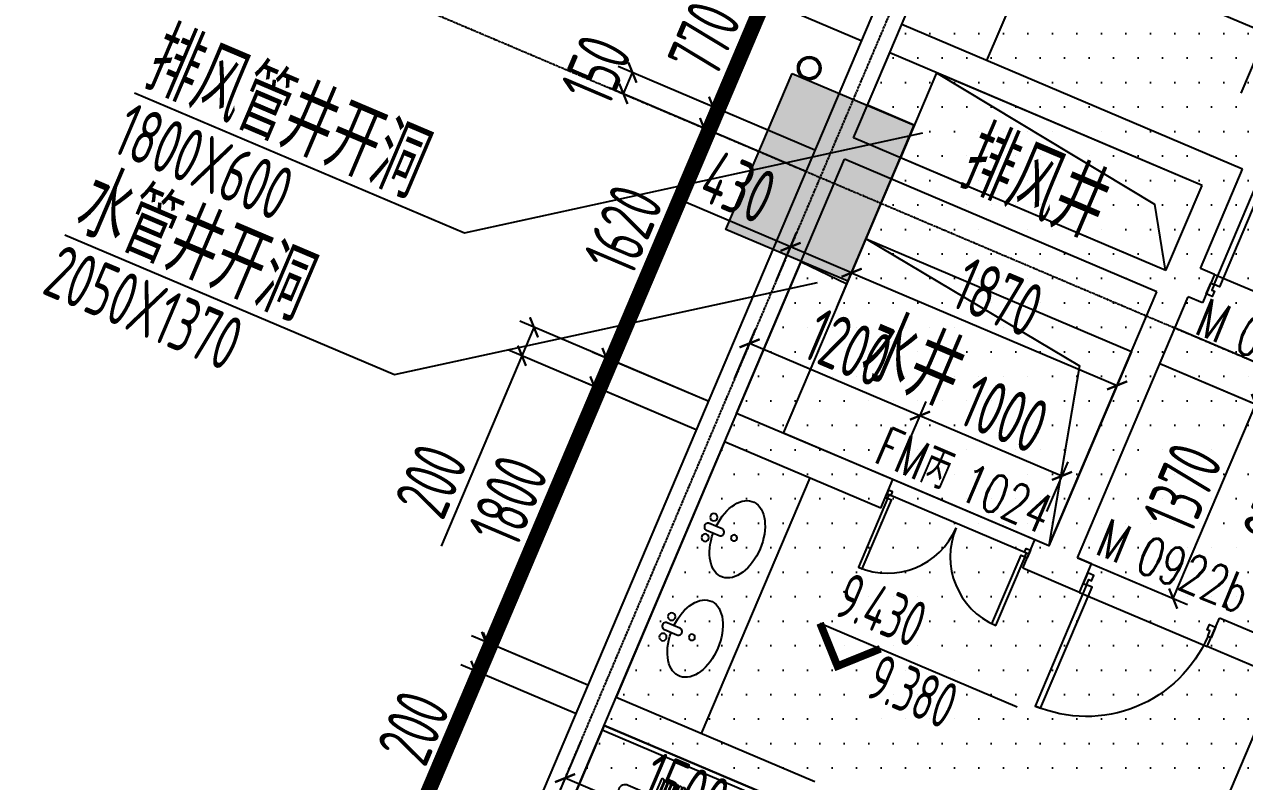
# Model space of a CAD drawing. Extents: x 11778731 to 12007717, y -6694179 to -6363962.
# Drawn here: x 11957767 to 11965678, y -6437560 to -6432650 of the extents above; entities that cross this region are included whole.
import ezdxf
from ezdxf.enums import TextEntityAlignment as Align
from ezdxf.xclip import XClip

# ---------------------------------------------------------------- set-up
doc = ezdxf.new("R2010")
doc.units = 0
doc.header["$LTSCALE"] = 10
doc.header["$MEASUREMENT"] = 0
doc.header["$XCLIPFRAME"] = 0
for name, pattern in [('A3-RG-axis-100$0$CENTER', [2, 1.25, -0.25, 0.25, -0.25]), ('A3-RX-3F$0$AUDIT_I_130807214254-2', [0]), ('DASHED2', [0.375, 0.25, -0.125])]:
    doc.linetypes.add(name, pattern=pattern)
for name, color, linetype in [('A-CLOD', 200, 'Continuous'), ('A3-RB-3F-100$0$A-DIMS-100', 1, 'Continuous'), ('A3-RG-axis-100$0$A-GRID', 1, 'A3-RG-axis-100$0$CENTER'), ('A3-RI-3F$0$A-DOOR', 32, 'Continuous'), ('A3-RI-3F$0$A-HATCH', 8, 'Continuous'), ('A3-RI-3F$0$A-WALL', 7, 'Continuous'), ('A3-RM-3F$0$0P-FE-FH-V', 141, 'Continuous'), ('A3-RM-3F$0$A-EQPM', 55, 'Continuous'), ('A3-RS-1F$0$A-HATH-GRAY', 8, 'Continuous'), ('A3-RS-1F$0$A-WALL', 7, 'Continuous'), ('A3-RX-3F$0$A-FIXT', 55, 'Continuous'), ('A3-RX-3F$0$B1-WC-FIXT', 55, 'A3-RX-3F$0$AUDIT_I_130807214254-2'), ('A3-SYMB-3F-100$0$A-SYMB', 4, 'Continuous'), ('A3-SYMB-3F-100$0$A-SYMB-AREA', 4, 'Continuous'), ('A3-SYMB-3F-100$0$A-SYMB-DOOR', 3, 'Continuous'), ('A3-SYMB-3F-100$0$A-SYMB-DOOR1', 3, 'Continuous'), ('A3-SYMB-3F-100$0$A-SYMB-DOOR2', 3, 'Continuous'), ('A3-SYMB-3F-100$0$A-SYMB-DOOR3', 3, 'Continuous'), ('A3-SYMB-3F-100$0$A-SYMB-NAME', 4, 'Continuous'), ('A3-SYMB-3F-100$0$A-SYMB-NAME-E', 4, 'Continuous')]:
    doc.layers.add(name, color=color, linetype=linetype)
doc.styles.add('A3-RB-3F-100$0$XD2008', font='xd-hzs.shx', dxfattribs={"width": 0.7, "bigfont": 'xd-hztxt.shx'})
doc.styles.add('A3-SYMB-3F-100$0$ECADI', font='hzs.shx', dxfattribs={"width": 0.7, "bigfont": 'hztxt.shx'})
doc.styles.add('A3-SYMB-3F-100$0$ECADI-TXT', font='simplex.shx', dxfattribs={"bigfont": 'hztxt.shx'})
doc.styles.add('A3-SYMB-3F-100$0$XD2008', font='hzs.shx', dxfattribs={"width": 0.7, "bigfont": 'hztxt.shx'})
doc.dimstyles.new('A3-RB-3F-100$0$XD100$0', dxfattribs={"dimscale": 100, "dimtxt": 3.5, "dimasz": 1, "dimexe": 1, "dimexo": 2, "dimgap": 0.5, "dimtad": 1, "dimdec": 0, "dimdsep": 46, "dimtxsty": 'A3-RB-3F-100$0$XD2008', "dimblk1": 'A3-RB-3F-100$0$_ARCHTICK', "dimblk2": 'A3-RB-3F-100$0$_ARCHTICK', "dimsah": 1, "dimcen": 2.5, "dimclrt": 4, "dimaunit": 1, "dimadec": 0, "dimazin": 0, "dimtfac": 1, "dimtdec": 0, "dimtix": 1, "dimtmove": 0, "dimatfit": 3, "dimfxl": 0, "dimtolj": 1, "dimtzin": 0, "dimarcsym": 0})

# ---------------------------------------------------------------- blocks, each defined once
blk = doc.blocks.new('A3-RI-3F$0$m900')
for points in [[(23.7, 75.8), (23.7, 928.4), (61.6, 928.4), (61.6, 75.8)], [(0, 75.8), (23.7, 75.8), (23.7, 37.9), (42.6, 37.9), (42.6, 0), (0, 0)], [(900, 75.8), (876.3, 75.8), (876.3, 37.9), (857.4, 37.9), (857.4, 0), (900, 0)]]:
    blk.add_lwpolyline(points, close=True)
blk.add_arc((23.7, 75.8), 852.6, 0, 90)
blk = doc.blocks.new('A3-RI-3F$0$M1000双开门')
for points in [[(16.7, 53.3), (16.7, 536.7), (43.3, 536.7), (43.3, 53.3)], [(983.3, 53.3), (983.3, 536.7), (956.7, 536.7), (956.7, 53.3)], [(0, 53.3), (16.7, 53.3), (16.7, 26.7), (30, 26.7), (30, 0), (0, 0)], [(1000, 53.3), (983.3, 53.3), (983.3, 26.7), (970, 26.7), (970, 0), (1000, 0)]]:
    blk.add_lwpolyline(points, close=True)
for centre, start, end in [((16.7, 53.3), 360, 90), ((983.3, 53.3), 90, 180)]:
    blk.add_arc(centre, 483.3, start, end)
blk = doc.blocks.new('A3-RI-3F')
at = {"layer": 'A3-RI-3F$0$A-HATCH'}
h = blk.add_hatch(dxfattribs=at)
h.set_pattern_fill('DOTS', color=256, scale=100, style=0)
h.set_pattern_definition([(0, (0, 0), (79.375, 158.75), [0, -158.75])])
h.paths.add_polyline_path([(11965225.4, -6428479.7), (11969367.7, -6430238), (11964964.2, -6440612.1), (11960821.9, -6438853.8), (11962802.3, -6434188.3), (11963100, -6434331.4), (11963536.5, -6433303.2), (11963232.7, -6433174.3)])
at = {"layer": 'A3-RI-3F$0$A-DOOR'}
for p, q in [((11965483.2, -6434270.7), (11966311.6, -6434622.4)), ((11965483.2, -6434270.7), (11966311.6, -6434622.4)), ((11964317.9, -6435992.3), (11963397.4, -6435601.6)), ((11964278.8, -6436084.3), (11963358.3, -6435693.6)), ((11964607.9, -6436332.7), (11965436.4, -6436684.3))]:
    blk.add_line(p, q, dxfattribs=at)
at = {"layer": 'A3-RI-3F$0$A-HATCH'}
blk.add_lwpolyline([(11965225.4, -6428479.7), (11969367.7, -6430238), (11964964.2, -6440612.1), (11960821.9, -6438853.8), (11962802.3, -6434188.3), (11963100, -6434331.4), (11963536.5, -6433303.2), (11963232.7, -6433174.3)], close=True, dxfattribs=at)
at = {"layer": 'A3-RI-3F$0$A-WALL'}
for p, q in [((11965158.6, -6428125.4), (11960559.7, -6438959.7)), ((11965664.6, -6433587.3), (11963455.4, -6432649.6)), ((11963142.8, -6433386), (11963377.3, -6432833.7)), ((11965402.4, -6433693.3), (11963377.3, -6432833.7)), ((11965168, -6434245.6), (11963142.8, -6433386)), ((11962384.8, -6435171.7), (11963084.2, -6433524)), ((11965109.3, -6434383.7), (11963084.2, -6433524)), ((11965391.1, -6434231.7), (11965664.6, -6433587.3)), ((11965168, -6434245.6), (11965402.4, -6433693.3)), ((11965483.2, -6434270.7), (11965391.1, -6434231.7)), ((11965483.2, -6434270.7), (11965405, -6434454.8)), ((11964409.9, -6436031.4), (11965109.3, -6434383.7)), ((11964594, -6436109.5), (11965313, -6434415.8)), ((11965405, -6434454.8), (11965313, -6434415.8)), ((11963397.4, -6435601.6), (11962384.8, -6435171.7)), ((11962306.7, -6435355.8), (11961603.4, -6437012.8)), ((11963319.2, -6435785.7), (11962306.7, -6435355.8)), ((11963319.2, -6435785.7), (11963397.4, -6435601.6)), ((11964239.7, -6436176.4), (11964317.9, -6435992.3)), ((11964409.9, -6436031.4), (11964317.9, -6435992.3)), ((11964686.1, -6436148.6), (11964594, -6436109.5)), ((11964607.9, -6436332.7), (11964239.7, -6436176.4)), ((11964607.9, -6436332.7), (11964686.1, -6436148.6)), ((11965436.4, -6436684.3), (11965514.5, -6436500.2)), ((11966711.2, -6437008.2), (11965514.5, -6436500.2)), ((11966449, -6437114.1), (11965436.4, -6436684.3)), ((11961603.4, -6437012.8), (11962892.1, -6437559.8)), ((11961525.2, -6437196.9), (11960821.9, -6438853.8)), ((11961525.2, -6437196.9), (11962813.9, -6437743.9))]:
    blk.add_line(p, q, dxfattribs=at)
at = {"layer": 'A3-RI-3F$0$A-DOOR'}
for name, p, rotation in [('A3-RI-3F$0$m900', (11965429.3, -6434397.7), 337.0000000000052), ('A3-RI-3F$0$M1000双开门', (11964289.2, -6436059.8), 157.0000000904782)]:
    blk.add_blockref(name, p, dxfattribs=dict(at, rotation=rotation))
at = {"layer": 'A3-RI-3F$0$A-DOOR', "xscale": -1, "rotation": 156.9999999999292}
blk.add_blockref('A3-RI-3F$0$m900', (11964661.8, -6436205.7), dxfattribs=at)
blk = doc.blocks.new('A3-RG-axis-100')
at = {"layer": 'A3-RG-axis-100$0$A-GRID'}
for p, q in [((11906717.6, -6409782.5), (11989058.9, -6444734.3)), ((11966051.6, -6426277.4), (11939543.3, -6488727.1))]:
    blk.add_line(p, q, dxfattribs=at)
blk = doc.blocks.new('A3-SYMB-3F-100$0$ECADI-TAG-ROOM')
at = {"layer": 'A3-SYMB-3F-100$0$A-SYMB-AREA', "style": 'A3-SYMB-3F-100$0$ECADI', "width": 0.7}
blk.add_attdef('340M2', text='', height=2.5, dxfattribs=at).set_placement((7.167, -1.75), align=Align.MIDDLE_LEFT)
at = {"layer": 'A3-SYMB-3F-100$0$A-SYMB-NAME', "style": 'A3-SYMB-3F-100$0$ECADI', "width": 0.7}
blk.add_attdef('CHINESENAME', (-5.125, 0.088), '', height=4.5, dxfattribs=at)
at = {"layer": 'A3-SYMB-3F-100$0$A-SYMB-NAME-E', "style": 'A3-SYMB-3F-100$0$ECADI', "width": 0.7}
for tag, p in [('ENGLISHHIGH', (-5.125, 8.04)), ('ENGLISHLOW', (-5.125, 4.84))]:
    blk.add_attdef(tag, p, '', height=2.5, dxfattribs=at)
blk = doc.blocks.new('A3-SYMB-3F-100$0$ECADI-TAG-DOOR')
at = {"layer": 'A3-SYMB-3F-100$0$A-SYMB-DOOR', "style": 'A3-SYMB-3F-100$0$ECADI-TXT', "width": 0.7}
for tag, p in [('门窗主编号1', (-6.414, 7.257)), ('门窗主编号2', (2.085, 7.257))]:
    blk.add_attdef(tag, p, '', height=2.5, dxfattribs=at)
at = {"layer": 'A3-SYMB-3F-100$0$A-SYMB-DOOR', "style": 'A3-SYMB-3F-100$0$ECADI-TXT', "width": 0.7, "flags": 1}
for tag, p in [('洞口尺寸(宽X高)', (-6.416, 1.62)), ('备注', (-6.394, -1.213))]:
    blk.add_attdef(tag, p, '', height=2.5, dxfattribs=at)
at = {"layer": 'A3-SYMB-3F-100$0$A-SYMB-DOOR1', "style": 'A3-SYMB-3F-100$0$ECADI-TXT', "width": 0.7}
blk.add_attdef('门窗辅编号1', (-6.414, 4.413), '', height=2.5, dxfattribs=at)
at = {"layer": 'A3-SYMB-3F-100$0$A-SYMB-DOOR2', "style": 'A3-SYMB-3F-100$0$ECADI-TXT', "width": 0.7}
blk.add_attdef('门窗辅编号2', (-2.861, 4.413), '', height=2.5, dxfattribs=at)
at = {"layer": 'A3-SYMB-3F-100$0$A-SYMB-DOOR3', "style": 'A3-SYMB-3F-100$0$ECADI-TXT', "width": 0.7}
blk.add_attdef('门窗辅编号3', (2.323, 4.413), '', height=2.5, dxfattribs=at)
blk = doc.blocks.new('A3-SYMB-3F-100$0$ECADI-TAG-HGHT（国标）')
at = {"color": 1}
blk.add_line((-2.121, 2.121), (11.768, 2.121), dxfattribs=at)
at = {"color": 1, "const_width": 0.5}
blk.add_lwpolyline([(-2.121, 2.121), (0, 0), (2.121, 2.121)], dxfattribs=at)
at = {"color": 1}
blk.add_point((-1.481, 4.6), dxfattribs=at)
at = {"style": 'A3-SYMB-3F-100$0$XD2008', "width": 0.7}
blk.add_attdef('FL', text='', height=3, dxfattribs=at).set_placement((-2.689, 2.967), align=Align.RIGHT)
for tag, p in [('F.F.L.', (2.284, 2.967)), ('T.O.S.', (2.284, -1.104))]:
    blk.add_attdef(tag, p, '', height=3, dxfattribs=at)
blk = doc.blocks.new('A3-SYMB-3F-100')
at = {"layer": 'A3-SYMB-3F-100$0$A-SYMB'}
for points in [[(11958481.7, -6433093.9), (11960619.6, -6434001.4), (11963591.5, -6433352.8)], [(11958029.6, -6434013.4), (11960167.6, -6434920.9), (11962908.2, -6434322.7)]]:
    blk.add_lwpolyline(points, dxfattribs=at)
ref = blk.add_blockref('A3-SYMB-3F-100$0$ECADI-TAG-ROOM', (11958988.7, -6433265.4), dxfattribs=dict(at, xscale=99.99999999989046, yscale=100.0000000001165, rotation=337))
ref.add_attrib('CHINESENAME', '排风管井开洞', (11958520.3, -6433057.1), dxfattribs={"height": 450, "rotation": 337, "style": 'A3-SYMB-3F-100$0$ECADI', "width": 0.7})
ref = blk.add_blockref('A3-SYMB-3F-100$0$ECADI-TAG-ROOM', (11958791, -6433679.7), dxfattribs=dict(at, xscale=99.99999999989046, yscale=100.0000000001165, rotation=337))
ref.add_attrib('CHINESENAME', '1800X600', (11958322.6, -6433471.4), dxfattribs={"height": 350, "rotation": 337, "style": 'A3-SYMB-3F-100$0$ECADI', "width": 0.7})
ref = blk.add_blockref('A3-SYMB-3F-100$0$ECADI-TAG-ROOM', (11964273.8, -6433907.5), dxfattribs=dict(at, xscale=99.99999999989046, yscale=100.0000000001164, rotation=337))
ref.add_attrib('CHINESENAME', '排风井', (11963805.5, -6433699.2), dxfattribs={"height": 450, "rotation": 337, "style": 'A3-SYMB-3F-100$0$ECADI', "width": 0.7})
ref = blk.add_blockref('A3-SYMB-3F-100$0$ECADI-TAG-ROOM', (11958536.6, -6434184.8), dxfattribs=dict(at, xscale=99.99999999989046, yscale=100.0000000001165, rotation=337))
ref.add_attrib('CHINESENAME', '水管井开洞', (11958068.3, -6433976.5), dxfattribs={"height": 450, "rotation": 337, "style": 'A3-SYMB-3F-100$0$ECADI', "width": 0.7})
ref = blk.add_blockref('A3-SYMB-3F-100$0$ECADI-TAG-ROOM', (11958338.9, -6434599.1), dxfattribs=dict(at, xscale=99.99999999989046, yscale=100.0000000001165, rotation=337))
ref.add_attrib('CHINESENAME', '2050X1370', (11957870.6, -6434390.8), dxfattribs={"height": 350, "rotation": 337, "style": 'A3-SYMB-3F-100$0$ECADI', "width": 0.7})
ref = blk.add_blockref('A3-SYMB-3F-100$0$ECADI-TAG-ROOM', (11963625.3, -6435120.3), dxfattribs=dict(at, xscale=99.99999999989046, yscale=100.0000000001164, rotation=337))
ref.add_attrib('CHINESENAME', '水井', (11963157, -6434912), dxfattribs={"height": 450, "rotation": 337, "style": 'A3-SYMB-3F-100$0$ECADI', "width": 0.7})
ref = blk.add_blockref('A3-SYMB-3F-100$0$ECADI-TAG-HGHT（国标）', (11963038.3, -6436810.9), dxfattribs=dict(at, xscale=100, yscale=99.99999999999999, rotation=337))
ref.add_attrib('F.F.L.', '9.430', (11963003.5, -6436473.8), dxfattribs={"layer": '0', "height": 300, "rotation": 337, "style": 'A3-SYMB-3F-100$0$XD2008', "width": 0.7})
ref.add_attrib('T.O.S.', '9.380', (11963205.3, -6437001.8), dxfattribs={"layer": '0', "height": 300, "rotation": 337, "style": 'A3-SYMB-3F-100$0$XD2008', "width": 0.7})
at = {"layer": 'A3-SYMB-3F-100$0$A-SYMB-DOOR'}
ref = blk.add_blockref('A3-SYMB-3F-100$0$ECADI-TAG-DOOR', (11965446.1, -6435480, -333.3), dxfattribs=dict(at, xscale=99.99999999997296, yscale=100, zscale=100, rotation=337.5444874613591))
ref.add_attrib('门窗主编号1', 'M', dxfattribs={"height": 250, "rotation": 337.54449, "style": 'A3-SYMB-3F-100$0$ECADI-TXT', "width": 0.7}).set_placement((11965511.8, -6434718.9, -333.3), align=Align.RIGHT)
ref.add_attrib('门窗主编号2', '0922a', (11965601.6, -6434760.6), dxfattribs={"height": 250, "rotation": 337.54449, "style": 'A3-SYMB-3F-100$0$ECADI-TXT', "width": 0.7})
ref = blk.add_blockref('A3-SYMB-3F-100$0$ECADI-TAG-DOOR', (11963642.9, -6436437.2), dxfattribs=dict(at, xscale=99.99999999997289, yscale=100, zscale=100, rotation=336.8744089193444))
ref.add_attrib('门窗主编号1', 'FM丙', dxfattribs={"height": 250, "rotation": 336.87441, "style": 'A3-SYMB-3F-100$0$ECADI-TXT', "width": 0.7}).set_placement((11963717.5, -6435677), align=Align.RIGHT)
ref.add_attrib('门窗主编号2', '1024', (11963806.8, -6435719.7, 333.3), dxfattribs={"height": 250, "rotation": 336.87441, "style": 'A3-SYMB-3F-100$0$ECADI-TXT', "width": 0.7})
ref = blk.add_blockref('A3-SYMB-3F-100$0$ECADI-TAG-DOOR', (11964801.7, -6436909, -333.3), dxfattribs=dict(at, xscale=99.99999999997296, yscale=100, zscale=100, rotation=337.5444874613591))
ref.add_attrib('门窗主编号1', 'M', dxfattribs={"height": 250, "rotation": 337.54449, "style": 'A3-SYMB-3F-100$0$ECADI-TXT', "width": 0.7}).set_placement((11964867.3, -6436147.9, -333.3), align=Align.RIGHT)
ref.add_attrib('门窗主编号2', '0922b', (11964957.2, -6436189.6), dxfattribs={"height": 250, "rotation": 337.54449, "style": 'A3-SYMB-3F-100$0$ECADI-TXT', "width": 0.7})
blk = doc.blocks.new('A3-RB-3F-100$0$_ARCHTICK')
at = {"color": 0, "linetype": 'ByBlock', "const_width": 0.15}
blk.add_lwpolyline([(-0.5, -0.5), (0.5, 0.5)], dxfattribs=at)
blk = doc.blocks.new('*D479')
at = {"layer": 'A3-RB-3F-100$0$A-DIMS-100', "color": 0, "lineweight": -2}
for p, q in [((11961374.1, -6437297), (11961233.1, -6437629.1)), ((11962652.9, -6438123.1), (11961272.2, -6437537)), ((11962754.8, -6437883.1), (11962613.9, -6438215.2))]:
    blk.add_line(p, q, dxfattribs=at)
at = {"layer": 'A3-RB-3F-100$0$A-DIMS-100', "color": 0, "lineweight": -2, "xscale": 100, "yscale": 100, "zscale": 100}
for p, rotation in [((11961272.2, -6437537), 156.9999999999054), ((11962652.9, -6438123.1), 336.9999999999054)]:
    blk.add_blockref('A3-RB-3F-100$0$_ARCHTICK', p, dxfattribs=dict(at, rotation=rotation))
at = {"layer": 'A3-RB-3F-100$0$A-DIMS-100', "color": 4, "insert": (11962050.5, -6437623), "char_height": 350, "attachment_point": 5, "rotation": 337, "style": 'A3-RB-3F-100$0$XD2008'}
blk.add_mtext('\\A1;1500', dxfattribs=at)
blk = doc.blocks.new('*D483')
at = {"layer": 'A3-RB-3F-100$0$A-DIMS-100', "color": 0, "lineweight": -2}
for p, q in [((11962200.7, -6435093.6), (11960978.7, -6434574.9)), ((11961070.8, -6434614), (11960992.6, -6434798.1)), ((11962122.6, -6435277.7), (11960900.6, -6434759)), ((11960992.6, -6434798.1), (11960468.3, -6436033.2))]:
    blk.add_line(p, q, dxfattribs=at)
at = {"layer": 'A3-RB-3F-100$0$A-DIMS-100', "color": 0, "lineweight": -2, "xscale": 100, "yscale": 100, "zscale": 100}
for p, rotation in [((11961070.8, -6434614), 66.99999945385052), ((11960992.6, -6434798.1), 246.9999994538505)]:
    blk.add_blockref('A3-RB-3F-100$0$_ARCHTICK', p, dxfattribs=dict(at, rotation=rotation))
at = {"layer": 'A3-RB-3F-100$0$A-DIMS-100', "color": 4, "insert": (11960403.8, -6435609.3), "char_height": 350, "attachment_point": 5, "rotation": 67, "style": 'A3-RB-3F-100$0$XD2008'}
blk.add_mtext('\\A1;200', dxfattribs=at)
blk = doc.blocks.new('*D484')
at = {"layer": 'A3-RB-3F-100$0$A-DIMS-100', "color": 0, "lineweight": -2}
for p, q in [((11961540.3, -6434813.3), (11962173.3, -6433322)), ((11962833.7, -6433602.4), (11962081.2, -6433283)), ((11962200.7, -6435093.6), (11961448.2, -6434774.2))]:
    blk.add_line(p, q, dxfattribs=at)
at = {"layer": 'A3-RB-3F-100$0$A-DIMS-100', "color": 0, "lineweight": -2, "xscale": 100, "yscale": 100, "zscale": 100}
for p, rotation in [((11962173.3, -6433322), 66.9999939763168), ((11961540.3, -6434813.3), 246.9999939763168)]:
    blk.add_blockref('A3-RB-3F-100$0$_ARCHTICK', p, dxfattribs=dict(at, rotation=rotation))
at = {"layer": 'A3-RB-3F-100$0$A-DIMS-100', "color": 4, "insert": (11961649.7, -6433979.7), "char_height": 350, "attachment_point": 5, "rotation": 66.99999, "style": 'A3-RB-3F-100$0$XD2008'}
blk.add_mtext('\\A1;1620', dxfattribs=at)
blk = doc.blocks.new('*D485')
at = {"layer": 'A3-RB-3F-100$0$A-DIMS-100', "color": 0, "lineweight": -2}
for p, q in [((11962892.3, -6433464.3), (11961617.4, -6432923.1)), ((11961650.9, -6433100.3), (11961709.5, -6432962.2)), ((11962833.7, -6433602.4), (11961558.8, -6433061.2))]:
    blk.add_line(p, q, dxfattribs=at)
at = {"layer": 'A3-RB-3F-100$0$A-DIMS-100', "color": 0, "lineweight": -2, "xscale": 100, "yscale": 100, "zscale": 100}
for p, rotation in [((11961709.5, -6432962.2), 67.00006635280445), ((11961650.9, -6433100.3), 247.0000663528044)]:
    blk.add_blockref('A3-RB-3F-100$0$_ARCHTICK', p, dxfattribs=dict(at, rotation=rotation))
at = {"layer": 'A3-RB-3F-100$0$A-DIMS-100', "color": 4, "insert": (11961473.1, -6432943.3), "char_height": 350, "attachment_point": 5, "rotation": 67.00007, "style": 'A3-RB-3F-100$0$XD2008'}
blk.add_mtext('\\A1;150', dxfattribs=at)
blk = doc.blocks.new('*D486')
at = {"layer": 'A3-RB-3F-100$0$A-DIMS-100', "color": 0, "lineweight": -2}
for p, q in [((11962231.9, -6433184), (11962532.7, -6432475.2)), ((11963193.2, -6432755.5), (11962440.7, -6432436.1)), ((11962892.3, -6433464.3), (11962139.8, -6433144.9))]:
    blk.add_line(p, q, dxfattribs=at)
at = {"layer": 'A3-RB-3F-100$0$A-DIMS-100', "color": 0, "lineweight": -2, "xscale": 100, "yscale": 100, "zscale": 100}
for p, rotation in [((11962532.7, -6432475.2), 66.99997947380575), ((11962231.9, -6433184), 246.9999794738058)]:
    blk.add_blockref('A3-RB-3F-100$0$_ARCHTICK', p, dxfattribs=dict(at, rotation=rotation))
at = {"layer": 'A3-RB-3F-100$0$A-DIMS-100', "color": 4, "insert": (11962175.2, -6432741.7), "char_height": 350, "attachment_point": 5, "rotation": 66.99998, "style": 'A3-RB-3F-100$0$XD2008'}
blk.add_mtext('\\A1;770', dxfattribs=at)
blk = doc.blocks.new('*D487')
at = {"layer": 'A3-RB-3F-100$0$A-DIMS-100', "color": 0, "lineweight": -2}
for p, q in [((11962610.9, -6432291.1), (11962935.2, -6431527.1)), ((11963271.3, -6432571.4), (11962518.8, -6432252)), ((11962532.7, -6432475.2), (11962610.9, -6432291.1)), ((11963193.2, -6432755.5), (11962440.7, -6432436.1))]:
    blk.add_line(p, q, dxfattribs=at)
at = {"layer": 'A3-RB-3F-100$0$A-DIMS-100', "color": 0, "lineweight": -2, "xscale": 100, "yscale": 100, "zscale": 100}
for p, rotation in [((11962610.9, -6432291.1), 66.9999936388448), ((11962532.7, -6432475.2), 246.9999936388448)]:
    blk.add_blockref('A3-RB-3F-100$0$_ARCHTICK', p, dxfattribs=dict(at, rotation=rotation))
at = {"layer": 'A3-RB-3F-100$0$A-DIMS-100', "color": 4, "insert": (11962585.5, -6431775.1), "char_height": 350, "attachment_point": 5, "rotation": 66.99999, "style": 'A3-RB-3F-100$0$XD2008'}
blk.add_mtext('\\A1;200', dxfattribs=at)
blk = doc.blocks.new('*D492')
at = {"layer": 'A3-RB-3F-100$0$A-DIMS-100', "color": 0, "lineweight": -2}
for p, q in [((11960758.8, -6436654.3), (11961462.1, -6434997.4)), ((11962122.6, -6435277.7), (11961370.1, -6434958.3)), ((11961419.3, -6436934.6), (11960666.8, -6436615.2))]:
    blk.add_line(p, q, dxfattribs=at)
at = {"layer": 'A3-RB-3F-100$0$A-DIMS-100', "color": 0, "lineweight": -2, "xscale": 100, "yscale": 100, "zscale": 100}
for p, rotation in [((11961462.1, -6434997.4), 66.99999996940817), ((11960758.8, -6436654.3), 246.9999999694082)]:
    blk.add_blockref('A3-RB-3F-100$0$_ARCHTICK', p, dxfattribs=dict(at, rotation=rotation))
at = {"layer": 'A3-RB-3F-100$0$A-DIMS-100', "color": 4, "insert": (11960903.4, -6435737.9), "char_height": 350, "attachment_point": 5, "rotation": 67, "style": 'A3-RB-3F-100$0$XD2008'}
blk.add_mtext('\\A1;1800', dxfattribs=at)
blk = doc.blocks.new('*D493')
at = {"layer": 'A3-RB-3F-100$0$A-DIMS-100', "color": 0, "lineweight": -2}
for p, q in [((11961419.3, -6436934.6), (11960675.6, -6436618.9)), ((11960767.6, -6436658), (11960689.5, -6436842.1)), ((11961341.1, -6437118.7), (11960597.4, -6436803)), ((11960689.5, -6436842.1), (11960353.6, -6437633.5))]:
    blk.add_line(p, q, dxfattribs=at)
at = {"layer": 'A3-RB-3F-100$0$A-DIMS-100', "color": 0, "lineweight": -2, "xscale": 100, "yscale": 100, "zscale": 100}
for p, rotation in [((11960767.6, -6436658), 66.99997514335394), ((11960689.5, -6436842.1), 246.9999751433539)]:
    blk.add_blockref('A3-RB-3F-100$0$_ARCHTICK', p, dxfattribs=dict(at, rotation=rotation))
at = {"layer": 'A3-RB-3F-100$0$A-DIMS-100', "color": 4, "insert": (11960289.1, -6437209.6), "char_height": 350, "attachment_point": 5, "rotation": 66.99998, "style": 'A3-RB-3F-100$0$XD2008'}
blk.add_mtext('\\A1;200', dxfattribs=at)
blk = doc.blocks.new('*D496')
at = {"layer": 'A3-RB-3F-100$0$A-DIMS-100', "color": 0, "lineweight": -2}
for p, q in [((11965656.4, -6433094.9), (11965860.3, -6432614.4)), ((11965821.3, -6432706.5), (11965729.2, -6432667.4)), ((11965821.3, -6432706.5), (11966005.4, -6432784.6)), ((11965840.5, -6433173.1), (11966044.4, -6432692.6)), ((11966005.4, -6432784.6), (11966097.4, -6432823.7))]:
    blk.add_line(p, q, dxfattribs=at)
at = {"layer": 'A3-RB-3F-100$0$A-DIMS-100', "color": 0, "lineweight": -2, "xscale": 100, "yscale": 100, "zscale": 100}
for p, rotation in [((11965821.3, -6432706.5), 336.9999978873412), ((11966005.4, -6432784.6), 156.9999978873412)]:
    blk.add_blockref('A3-RB-3F-100$0$_ARCHTICK', p, dxfattribs=dict(at, rotation=rotation))
at = {"layer": 'A3-RB-3F-100$0$A-DIMS-100', "color": 4, "insert": (11966001.2, -6432538.4), "char_height": 350, "attachment_point": 5, "rotation": 337, "style": 'A3-RB-3F-100$0$XD2008'}
blk.add_mtext('\\A1;200', dxfattribs=at)
blk = doc.blocks.new('*D497')
at = {"layer": 'A3-RB-3F-100$0$A-DIMS-100', "color": 0, "lineweight": -2}
for p, q in [((11963539.2, -6432196.3), (11963743.2, -6431715.7)), ((11963704.1, -6431807.8), (11965821.3, -6432706.5)), ((11965656.4, -6433094.9), (11965860.3, -6432614.4))]:
    blk.add_line(p, q, dxfattribs=at)
at = {"layer": 'A3-RB-3F-100$0$A-DIMS-100', "color": 0, "lineweight": -2, "xscale": 100, "yscale": 100, "zscale": 100}
for p, rotation in [((11963704.1, -6431807.8), 156.9999978872585), ((11965821.3, -6432706.5), 336.9999978872585)]:
    blk.add_blockref('A3-RB-3F-100$0$_ARCHTICK', p, dxfattribs=dict(at, rotation=rotation))
at = {"layer": 'A3-RB-3F-100$0$A-DIMS-100', "color": 4, "insert": (11964850.6, -6432050), "char_height": 350, "attachment_point": 5, "rotation": 337, "style": 'A3-RB-3F-100$0$XD2008'}
blk.add_mtext('\\A1;2300', dxfattribs=at)
blk = doc.blocks.new('*D832')
at = {"layer": 'A3-RB-3F-100$0$A-DIMS-100', "color": 0, "lineweight": -2}
for p, q in [((11962370.9, -6434948.6), (11962508, -6434625.7)), ((11962468.9, -6434717.7), (11963573.5, -6435186.6)), ((11963475.5, -6435417.4), (11963612.6, -6435094.6))]:
    blk.add_line(p, q, dxfattribs=at)
at = {"layer": 'A3-RB-3F-100$0$A-DIMS-100', "color": 0, "lineweight": -2, "xscale": 100, "yscale": 100, "zscale": 100}
for p, rotation in [((11962468.9, -6434717.7), 156.9999958974971), ((11963573.5, -6435186.6), 336.9999958974971)]:
    blk.add_blockref('A3-RB-3F-100$0$_ARCHTICK', p, dxfattribs=dict(at, rotation=rotation))
at = {"layer": 'A3-RB-3F-100$0$A-DIMS-100', "color": 4, "insert": (11963109.1, -6434745.1), "char_height": 350, "attachment_point": 5, "rotation": 337, "style": 'A3-RB-3F-100$0$XD2008'}
blk.add_mtext('\\A1;1200', dxfattribs=at)
blk = doc.blocks.new('*D833')
at = {"layer": 'A3-RB-3F-100$0$A-DIMS-100', "color": 0, "lineweight": -2}
for p, q in [((11963475.5, -6435417.4), (11963612.6, -6435094.6)), ((11963573.5, -6435186.6), (11964494, -6435577.3)), ((11964396, -6435808.2), (11964533.1, -6435485.3))]:
    blk.add_line(p, q, dxfattribs=at)
at = {"layer": 'A3-RB-3F-100$0$A-DIMS-100', "color": 0, "lineweight": -2, "xscale": 100, "yscale": 100, "zscale": 100}
for p, rotation in [((11963573.5, -6435186.6), 156.999995897492), ((11964494, -6435577.3), 336.999995897492)]:
    blk.add_blockref('A3-RB-3F-100$0$_ARCHTICK', p, dxfattribs=dict(at, rotation=rotation))
at = {"layer": 'A3-RB-3F-100$0$A-DIMS-100', "color": 4, "insert": (11964121.7, -6435174.9), "char_height": 350, "attachment_point": 5, "rotation": 337, "style": 'A3-RB-3F-100$0$XD2008'}
blk.add_mtext('\\A1;1000', dxfattribs=at)
blk = doc.blocks.new('*D834')
at = {"layer": 'A3-RB-3F-100$0$A-DIMS-100', "color": 0, "lineweight": -2}
for p, q in [((11965129.3, -6434848.4), (11965842.5, -6435151.1)), ((11965215.1, -6436373.1), (11965750.5, -6435112.1)), ((11964594, -6436109.5), (11965307.2, -6436412.2))]:
    blk.add_line(p, q, dxfattribs=at)
at = {"layer": 'A3-RB-3F-100$0$A-DIMS-100', "color": 0, "lineweight": -2, "xscale": 100, "yscale": 100, "zscale": 100}
for p, rotation in [((11965750.5, -6435112.1), 66.99999999981951), ((11965215.1, -6436373.1), 246.9999999998195)]:
    blk.add_blockref('A3-RB-3F-100$0$_ARCHTICK', p, dxfattribs=dict(at, rotation=rotation))
at = {"layer": 'A3-RB-3F-100$0$A-DIMS-100', "color": 4, "insert": (11965275.7, -6435654.7), "char_height": 350, "attachment_point": 5, "rotation": 67, "style": 'A3-RB-3F-100$0$XD2008'}
blk.add_mtext('\\A1;1370', dxfattribs=at)
blk = doc.blocks.new('*D835')
at = {"layer": 'A3-RB-3F-100$0$A-DIMS-100', "color": 0, "lineweight": -2}
for p, q in [((11965227, -6434618.3), (11966521.8, -6435167.9)), ((11965129.3, -6434848.4), (11966424.1, -6435398)), ((11966429.7, -6435128.8), (11966332, -6435358.9)), ((11966332, -6435358.9), (11965964.3, -6436225.2))]:
    blk.add_line(p, q, dxfattribs=at)
at = {"layer": 'A3-RB-3F-100$0$A-DIMS-100', "color": 0, "lineweight": -2, "xscale": 100, "yscale": 100, "zscale": 100}
for p, rotation in [((11966429.7, -6435128.8), 66.9999999996819), ((11966332, -6435358.9), 246.9999999996819)]:
    blk.add_blockref('A3-RB-3F-100$0$_ARCHTICK', p, dxfattribs=dict(at, rotation=rotation))
at = {"layer": 'A3-RB-3F-100$0$A-DIMS-100', "color": 4, "insert": (11965899.8, -6435801.3), "char_height": 350, "attachment_point": 5, "rotation": 67, "style": 'A3-RB-3F-100$0$XD2008'}
blk.add_mtext('\\A1;250', dxfattribs=at)
blk = doc.blocks.new('*D836')
at = {"layer": 'A3-RB-3F-100$0$A-DIMS-100', "color": 0, "lineweight": -2}
for p, q in [((11963034.4, -6434486), (11963169.4, -6434167.9)), ((11963130.4, -6434259.9), (11964851.7, -6434990.6)), ((11964755.7, -6435216.7), (11964890.8, -6434898.6))]:
    blk.add_line(p, q, dxfattribs=at)
at = {"layer": 'A3-RB-3F-100$0$A-DIMS-100', "color": 0, "lineweight": -2, "xscale": 100, "yscale": 100, "zscale": 100}
for p, rotation in [((11963130.4, -6434259.9), 157.00000090507), ((11964851.7, -6434990.6), 337.00000090507)]:
    blk.add_blockref('A3-RB-3F-100$0$_ARCHTICK', p, dxfattribs=dict(at, rotation=rotation))
at = {"layer": 'A3-RB-3F-100$0$A-DIMS-100', "color": 4, "insert": (11964079, -6434418.2), "char_height": 350, "attachment_point": 5, "rotation": 337, "style": 'A3-RB-3F-100$0$XD2008'}
blk.add_mtext('\\A1;1870', dxfattribs=at)
blk = doc.blocks.new('*D837')
at = {"layer": 'A3-RB-3F-100$0$A-DIMS-100', "color": 0, "lineweight": -2}
for p, q in [((11962734.5, -6434091.9), (11961970.5, -6433767.6)), ((11962638.6, -6434318), (11962773.6, -6433999.9)), ((11963130.4, -6434259.9), (11962734.5, -6434091.9)), ((11963034.4, -6434486), (11963169.4, -6434167.9))]:
    blk.add_line(p, q, dxfattribs=at)
at = {"layer": 'A3-RB-3F-100$0$A-DIMS-100', "color": 0, "lineweight": -2, "xscale": 100, "yscale": 100, "zscale": 100}
for p, rotation in [((11962734.5, -6434091.9), 157.0000009051091), ((11963130.4, -6434259.9), 337.0000009051091)]:
    blk.add_blockref('A3-RB-3F-100$0$_ARCHTICK', p, dxfattribs=dict(at, rotation=rotation))
at = {"layer": 'A3-RB-3F-100$0$A-DIMS-100', "color": 4, "insert": (11962394.4, -6433703.1), "char_height": 350, "attachment_point": 5, "rotation": 337, "style": 'A3-RB-3F-100$0$XD2008'}
blk.add_mtext('\\A1;430', dxfattribs=at)
blk = doc.blocks.new('A3-RS-1F')
at = {"layer": 'A3-RS-1F$0$A-HATH-GRAY'}
blk.add_hatch(color=256, dxfattribs=at).paths.add_polyline_path([(11963536.5, -6433303.2), (11962744.8, -6432967.2), (11962315, -6433979.7), (11963106.7, -6434315.7)])
at = {"layer": 'A3-RS-1F$0$A-WALL'}
blk.add_lwpolyline([(11962744.8, -6432967.2), (11963536.5, -6433303.2), (11963106.7, -6434315.7), (11962315, -6433979.7)], close=True, dxfattribs=at)
blk = doc.blocks.new('A3-RM-3F$0$DFA')
at = {"layer": 'A3-RM-3F$0$0P-FE-FH-V'}
for radius in [75, 65]:
    blk.add_circle((0, 0), radius, dxfattribs=at)
blk = doc.blocks.new('A3-RM-3F')
at = {"layer": 'A3-RM-3F$0$A-EQPM'}
for p, q in [((11963681.1, -6432962.6), (11963446.6, -6433514.9)), ((11965402.4, -6433693.3), (11963681.1, -6432962.6)), ((11965168, -6434245.6), (11963446.6, -6433514.9)), ((11965168, -6434245.6), (11965402.4, -6433693.3))]:
    blk.add_line(p, q, dxfattribs=at)
for points in [[(11963681.1, -6432962.6), (11965094.8, -6433815.4), (11965162.3, -6434243.2)], [(11963223.9, -6434039.6), (11964606.6, -6434862.9), (11964409.9, -6436031.4)]]:
    blk.add_lwpolyline(points, dxfattribs=at)
blk.add_lwpolyline([(11963223.9, -6434039.6), (11964945.2, -6434770.3), (11964409.9, -6436031.4), (11962688.6, -6435300.7)], close=True, dxfattribs=at)
at = {"layer": 'A3-RM-3F$0$0P-FE-FH-V'}
blk.add_blockref('A3-RM-3F$0$DFA', (11962855.5, -6432932.8), dxfattribs=at)
blk = doc.blocks.new('A3-RX-3F$0$J-手盆-528x388-b')
for p, q in [((-24, -112), (-24, -24)), ((24, -24), (24, -112))]:
    blk.add_line(p, q)
for centre, radius in [((-72, -34), 24), ((72, -34), 24), ((0, -207), 20)]:
    blk.add_circle(centre, radius)
at = {"extrusion": (0, 0, -1)}
for centre, start_param, end_param in [((0, -24), 5.497787, 8.63938), ((0, -112), 2.356194, 5.497787)]:
    blk.add_ellipse(centre, major_axis=(-17, 17), ratio=1, start_param=start_param, end_param=end_param, dxfattribs=at)
blk.add_ellipse((0, -230), major_axis=(-264, 0), ratio=0.606061, start_param=4.803424, end_param=10.90454)
blk = doc.blocks.new('A3-RX-3F$0$BI-W-db')
at = {"layer": 'A3-RX-3F$0$A-FIXT'}
for p, q in [((-10343.2, 5642.9), (-10343.2, 6572.9)), ((-8943.2, 6572.9), (-10343.2, 6572.9)), ((-8943.2, 6572.9), (-8943.2, 6542.5)), ((-10343.2, 6542.5), (-8968.6, 6542.5)), ((-8943.2, 6542.5), (-8968.6, 6542.5)), ((-8968.6, 6465.4), (-8968.6, 6542.5)), ((-8943.2, 6542.5), (-8943.2, 6465.4)), ((-8966, 6454.5), (-9236, 5967.6)), ((-8943.3, 6441.4), (-9213.3, 5954.5)), ((-8943.2, 6465.4), (-8968.6, 6465.4)), ((-8966, 6454.5), (-8943.3, 6441.4)), ((-8943.2, 6465.4), (-8943.2, 5865.4)), ((-9855.1, 6404.5), (-9855.1, 6404.5)), ((-9845.1, 6394.5), (-9845.1, 6324)), ((-9840.1, 6394.5), (-9840.1, 6322)), ((-9830.1, 6404.5), (-9830.1, 6404.5)), ((-9820.1, 6394.5), (-9820.1, 6322)), ((-9815.1, 6394.5), (-9815.1, 6320.1)), ((-9805.1, 6404.5), (-9805.1, 6404.5)), ((-9795.1, 6394.5), (-9795.1, 6320.1)), ((-9790.1, 6394.5), (-9790.1, 6318.1)), ((-9780.1, 6404.5), (-9780.1, 6404.5)), ((-9770.1, 6394.5), (-9770.1, 6318.1)), ((-9765.1, 6394.5), (-9765.1, 6316.2)), ((-9755.1, 6404.5), (-9755.1, 6404.5)), ((-9745.1, 6394.5), (-9745.1, 6316.2)), ((-9740.1, 6394.5), (-9740.1, 6314.2)), ((-9730.1, 6404.5), (-9730.1, 6404.5)), ((-9720.1, 6394.5), (-9720.1, 6314.2)), ((-9715.1, 6394.5), (-9715.1, 6312.3)), ((-9705.1, 6404.5), (-9705.1, 6404.5)), ((-9695.1, 6394.5), (-9695.1, 6312.3)), ((-9690.1, 6394.5), (-9690.1, 6310.4)), ((-9680.1, 6404.5), (-9680.1, 6404.5)), ((-9670.1, 6394.5), (-9670.1, 6310.4)), ((-9608.8, 6276.6), (-10047.7, 6276.6)), ((-9855.1, 6314), (-9855.1, 6314)), ((-9830.1, 6314), (-9830.1, 6314)), ((-9830.1, 6312), (-9830.1, 6312)), ((-9805.1, 6314), (-9805.1, 6314)), ((-9805.1, 6310.1), (-9805.1, 6310.1)), ((-9780.1, 6308.1), (-9780.1, 6308.1)), ((-9755.1, 6306.2), (-9755.1, 6306.2)), ((-9730.1, 6304.2), (-9730.1, 6304.2)), ((-9705.1, 6302.3), (-9705.1, 6302.3)), ((-9680.1, 6300.4), (-9680.1, 6300.4)), ((-10095.1, 6231.1), (-10095.1, 6014.2)), ((-9905.1, 6241.3), (-9608.8, 6222.7)), ((-9905.1, 6179.8), (-9905.1, 6065.5)), ((-9848, 6122.7), (-9962.3, 6122.7)), ((-9608.8, 6022.7), (-9905.1, 6004)), ((-9608.8, 5968.8), (-10047.7, 5968.8)), ((-9830.1, 5933.4), (-9830.1, 5933.4)), ((-9830.1, 5933.4), (-9830.1, 5933.4)), ((-9805.1, 5935.3), (-9805.1, 5935.3)), ((-9805.1, 5935.3), (-9805.1, 5935.3)), ((-9780.1, 5937.3), (-9780.1, 5937.3)), ((-9780.1, 5937.3), (-9780.1, 5937.3)), ((-9755.1, 5939.2), (-9755.1, 5939.2)), ((-9755.1, 5939.2), (-9755.1, 5939.2)), ((-9730.1, 5941.1), (-9730.1, 5941.1)), ((-9730.1, 5941.1), (-9730.1, 5941.1)), ((-9705.1, 5943.1), (-9705.1, 5943.1)), ((-9705.1, 5943.1), (-9705.1, 5943.1)), ((-9690.1, 5850.9), (-9690.1, 5935)), ((-9690.1, 5850.9), (-9690.1, 5935)), ((-9680.1, 5945), (-9680.1, 5945)), ((-9680.1, 5945), (-9680.1, 5945)), ((-9670.1, 5850.9), (-9670.1, 5935)), ((-9670.1, 5850.9), (-9670.1, 5935)), ((-9865.1, 5850.9), (-9865.1, 5921.4)), ((-9865.1, 5850.9), (-9865.1, 5921.4)), ((-9855.1, 5931.4), (-9855.1, 5931.4)), ((-9855.1, 5931.4), (-9855.1, 5931.4)), ((-9845.1, 5850.9), (-9845.1, 5921.4)), ((-9845.1, 5850.9), (-9845.1, 5921.4)), ((-9840.1, 5850.9), (-9840.1, 5923.4)), ((-9840.1, 5850.9), (-9840.1, 5923.4)), ((-9830.1, 5931.4), (-9830.1, 5931.4)), ((-9830.1, 5931.4), (-9830.1, 5931.4)), ((-9820.1, 5850.9), (-9820.1, 5923.4)), ((-9820.1, 5850.9), (-9820.1, 5923.4)), ((-9815.1, 5850.9), (-9815.1, 5925.3)), ((-9815.1, 5850.9), (-9815.1, 5925.3)), ((-9805.1, 5931.4), (-9805.1, 5931.4)), ((-9805.1, 5931.4), (-9805.1, 5931.4)), ((-9795.1, 5850.9), (-9795.1, 5925.3)), ((-9795.1, 5850.9), (-9795.1, 5925.3)), ((-9790.1, 5850.9), (-9790.1, 5927.3)), ((-9790.1, 5850.9), (-9790.1, 5927.3)), ((-9770.1, 5850.9), (-9770.1, 5927.3)), ((-9770.1, 5850.9), (-9770.1, 5927.3)), ((-9765.1, 5850.9), (-9765.1, 5929.2)), ((-9765.1, 5850.9), (-9765.1, 5929.2)), ((-9745.1, 5850.9), (-9745.1, 5929.2)), ((-9745.1, 5850.9), (-9745.1, 5929.2)), ((-9740.1, 5850.9), (-9740.1, 5931.1)), ((-9740.1, 5850.9), (-9740.1, 5931.1)), ((-9720.1, 5850.9), (-9720.1, 5931.1)), ((-9720.1, 5850.9), (-9720.1, 5931.1)), ((-9715.1, 5850.9), (-9715.1, 5933.1)), ((-9715.1, 5850.9), (-9715.1, 5933.1)), ((-9695.1, 5850.9), (-9695.1, 5933.1)), ((-9695.1, 5850.9), (-9695.1, 5933.1)), ((-8968.6, 5865.4), (-8968.6, 5672.9)), ((-8968.6, 5865.4), (-8943.2, 5865.4)), ((-8943.2, 5642.9), (-8943.2, 5865.4)), ((-9855.1, 5840.9), (-9855.1, 5840.9)), ((-9855.1, 5840.9), (-9855.1, 5840.9)), ((-9830.1, 5840.9), (-9830.1, 5840.9)), ((-9830.1, 5840.9), (-9830.1, 5840.9)), ((-9805.1, 5840.9), (-9805.1, 5840.9)), ((-9805.1, 5840.9), (-9805.1, 5840.9)), ((-9780.1, 5840.9), (-9780.1, 5840.9)), ((-9780.1, 5840.9), (-9780.1, 5840.9)), ((-9755.1, 5840.9), (-9755.1, 5840.9)), ((-9755.1, 5840.9), (-9755.1, 5840.9)), ((-9730.1, 5840.9), (-9730.1, 5840.9)), ((-9730.1, 5840.9), (-9730.1, 5840.9)), ((-9705.1, 5840.9), (-9705.1, 5840.9)), ((-9705.1, 5840.9), (-9705.1, 5840.9)), ((-9680.1, 5840.9), (-9680.1, 5840.9)), ((-9680.1, 5840.9), (-9680.1, 5840.9)), ((-10343.2, 5672.9), (-8968.6, 5672.9)), ((-10343.2, 5642.9), (-8943.2, 5642.9))]:
    blk.add_line(p, q, dxfattribs=at)
for points in [[(-8954.5, 6465.3), (-8954.5, 6454.5), (-8966, 6454.5), (-8966, 6465.3)], [(-9865.1, 6394.5), (-9865.1, 6324)], [(-8966, 5865.5), (-8966, 5877.4), (-8954.5, 5877.4), (-8954.5, 5865.5)]]:
    blk.add_lwpolyline(points, dxfattribs=at)
blk.add_circle((-9905.1, 6122.7), 47.1, dxfattribs=at)
for centre, radius, start, end in [((-9855.1, 6394.5), 10, 90, 180), ((-9855.1, 6394.5), 10, 0, 90), ((-9830.1, 6394.5), 10, 90, 180), ((-9830.1, 6394.5), 10, 0, 90), ((-9805.1, 6394.5), 10, 90, 180), ((-9805.1, 6394.5), 10, 0, 90), ((-9780.1, 6394.5), 10, 90, 180), ((-9780.1, 6394.5), 10, 0, 90), ((-9755.1, 6394.5), 10, 90, 180), ((-9755.1, 6394.5), 10, 0, 90), ((-9730.1, 6394.5), 10, 90, 180), ((-9730.1, 6394.5), 10, 0, 90), ((-9705.1, 6394.5), 10, 90, 180), ((-9705.1, 6394.5), 10, 0, 90), ((-9680.1, 6394.5), 10, 90, 180), ((-9680.1, 6394.5), 10, 0, 90), ((-10051.4, 6233), 43.8, 85.14511, 182.41268), ((-9855.1, 6324), 10, 180, 270), ((-9855.1, 6324), 10, 270, 0), ((-9830.1, 6322), 10, 180, 270), ((-9830.1, 6322), 10, 270, 0), ((-9805.1, 6320.1), 10, 180, 270), ((-9805.1, 6320.1), 10, 270, 0), ((-9780.1, 6318.1), 10, 180, 270), ((-9780.1, 6318.1), 10, 270, 0), ((-9755.1, 6316.2), 10, 180, 270), ((-9755.1, 6316.2), 10, 270, 0), ((-9730.1, 6314.2), 10, 180, 270), ((-9730.1, 6314.2), 10, 270, 0), ((-9705.1, 6312.3), 10, 180, 270), ((-9705.1, 6312.3), 10, 270, 0), ((-9680.1, 6310.4), 10, 180, 270), ((-9680.1, 6310.4), 10, 270, 0), ((-9614.1, 6122.7), 154, 271.97884, 88.02116), ((-9898.8, 6122.7), 118.8, 93.04874, 266.95126), ((-9610.2, 6122.7), 100, 270.77498, 89.22502), ((-10051.4, 6012.4), 43.8, 177.58732, 274.85489), ((-9830.1, 5923.4), 10, 90, 180), ((-9830.1, 5923.4), 10, 90, 180), ((-9830.1, 5923.4), 10, 0, 90), ((-9830.1, 5923.4), 10, 0, 90), ((-9805.1, 5925.3), 10, 90, 180), ((-9805.1, 5925.3), 10, 90, 180), ((-9805.1, 5925.3), 10, 0, 90), ((-9805.1, 5925.3), 10, 0, 90), ((-9780.1, 5927.3), 10, 90, 180), ((-9780.1, 5927.3), 10, 90, 180), ((-9780.1, 5927.3), 10, 0, 90), ((-9780.1, 5927.3), 10, 0, 90), ((-9755.1, 5929.2), 10, 90, 180), ((-9755.1, 5929.2), 10, 90, 180), ((-9755.1, 5929.2), 10, 0, 90), ((-9755.1, 5929.2), 10, 0, 90), ((-9730.1, 5931.1), 10, 90, 180), ((-9730.1, 5931.1), 10, 90, 180), ((-9730.1, 5931.1), 10, 0, 90), ((-9730.1, 5931.1), 10, 0, 90), ((-9705.1, 5933.1), 10, 90, 180), ((-9705.1, 5933.1), 10, 90, 180), ((-9705.1, 5933.1), 10, 0, 90), ((-9705.1, 5933.1), 10, 0, 90), ((-9680.1, 5935), 10, 90, 180), ((-9680.1, 5935), 10, 90, 180), ((-9680.1, 5935), 10, 0, 90), ((-9680.1, 5935), 10, 0, 90), ((-8929.2, 6436), 559.9, 236.76902, 266.22814), ((-9855.1, 5921.4), 10, 90, 180), ((-9855.1, 5921.4), 10, 90, 180), ((-9855.1, 5921.4), 10, 0, 90), ((-9855.1, 5921.4), 10, 0, 90), ((-9855.1, 5850.9), 10, 180, 270), ((-9855.1, 5850.9), 10, 180, 270), ((-9855.1, 5850.9), 10, 270, 0), ((-9855.1, 5850.9), 10, 270, 0), ((-9830.1, 5850.9), 10, 180, 270), ((-9830.1, 5850.9), 10, 180, 270), ((-9830.1, 5850.9), 10, 270, 0), ((-9830.1, 5850.9), 10, 270, 0), ((-9805.1, 5850.9), 10, 180, 270), ((-9805.1, 5850.9), 10, 180, 270), ((-9805.1, 5850.9), 10, 270, 0), ((-9805.1, 5850.9), 10, 270, 0), ((-9780.1, 5850.9), 10, 180, 270), ((-9780.1, 5850.9), 10, 180, 270), ((-9780.1, 5850.9), 10, 270, 0), ((-9780.1, 5850.9), 10, 270, 0), ((-9755.1, 5850.9), 10, 180, 270), ((-9755.1, 5850.9), 10, 180, 270), ((-9755.1, 5850.9), 10, 270, 0), ((-9755.1, 5850.9), 10, 270, 0), ((-9730.1, 5850.9), 10, 180, 270), ((-9730.1, 5850.9), 10, 180, 270), ((-9730.1, 5850.9), 10, 270, 0), ((-9730.1, 5850.9), 10, 270, 0), ((-9705.1, 5850.9), 10, 180, 270), ((-9705.1, 5850.9), 10, 180, 270), ((-9705.1, 5850.9), 10, 270, 0), ((-9705.1, 5850.9), 10, 270, 0), ((-9680.1, 5850.9), 10, 180, 270), ((-9680.1, 5850.9), 10, 180, 270), ((-9680.1, 5850.9), 10, 270, 0), ((-9680.1, 5850.9), 10, 270, 0)]:
    blk.add_arc(centre, radius, start, end, dxfattribs=at)
blk = doc.blocks.new('A3-RX-3F')
at = {"layer": 'A3-RX-3F$0$A-FIXT'}
for p, q in [((11964007.7, -6432884), (11964984.6, -6430582.7)), ((11962859, -6435590.3), (11962155.7, -6437247.2)), ((11965896.6, -6436879.7), (11965193.3, -6438536.6))]:
    blk.add_line(p, q, dxfattribs=at)
at = {"layer": 'A3-RX-3F$0$A-FIXT', "xscale": -1, "rotation": 66.99999999922103}
for p in [(11962177.4, -6435898.5), (11961903.9, -6436542.8)]:
    blk.add_blockref('A3-RX-3F$0$J-手盆-528x388-b', p, dxfattribs=at)
at = {"layer": 'A3-RX-3F$0$B1-WC-FIXT', "rotation": 336.9999999994897}
blk.add_blockref('A3-RX-3F$0$BI-W-db', (11968477.9, -6447288.7), dxfattribs=at)
blk = doc.blocks.new('A3-RB-3F-100')
at = {"layer": 'A3-RB-3F-100$0$A-DIMS-100'}
for base, p1, p2, angle, picture, middle in [((11962610.9, -6432291.1), (11963377.3, -6432833.7), (11963455.4, -6432649.6), 66.99999, '*D487', (11962792.6, -6431863)), ((11961709.5, -6432962.2), (11963017.8, -6433680.5), (11963076.4, -6433542.5), 67.00007, '*D485', (11961680.2, -6433031.3)), ((11963130.4, -6434259.9), (11962560.4, -6434502.1), (11962956.2, -6434670.1), 337, '*D837', (11962306.5, -6433910.2)), ((11961070.8, -6434614), (11962306.7, -6435355.8), (11962384.8, -6435171.7), 67, '*D483', (11960610.9, -6435697.3)), ((11966429.7, -6435128.8), (11964945.2, -6434770.3), (11965042.9, -6434540.1), 67, '*D835', (11966106.9, -6435889.3)), ((11960767.6, -6436658), (11961525.2, -6437196.9), (11961603.4, -6437012.8), 66.99998, '*D493', (11960496.2, -6437297.5))]:
    dim = blk.add_linear_dim(base=base, p1=p1, p2=p2, angle=angle, dimstyle='A3-RB-3F-100$0$XD100$0', dxfattribs=at)
    dim.commit()
    dim.dimension.update_dxf_attribs({"geometry": picture, "text_midpoint": middle, "dimtype": 129})
for p1, p2, distance, picture, middle in [((11963461.1, -6432380.4), (11965578.2, -6433279), 622, '*D497', (11964850.6, -6432050)), ((11965578.2, -6433279), (11965762.3, -6433357.2), 622, '*D496', (11966001.2, -6432538.4)), ((11963076.4, -6433542.5), (11963377.3, -6432833.7), 917.5, '*D486', (11962175.2, -6432741.7)), ((11962384.8, -6435171.7), (11963017.8, -6433680.5), 917.5, '*D484', (11961649.7, -6433979.7)), ((11962956.2, -6434670.1), (11964677.6, -6435400.8), 445.6, '*D836', (11964079, -6434418.2)), ((11962292.8, -6435132.7), (11963397.4, -6435601.6), 450.8, '*D832', (11963109.1, -6434745.1)), ((11963397.4, -6435601.6), (11964317.9, -6435992.3), 450.8, '*D833', (11964121.7, -6435174.9)), ((11964409.9, -6436031.4), (11964945.2, -6434770.3), -874.7, '*D834', (11965275.7, -6435654.7)), ((11961603.4, -6437012.8), (11962306.7, -6435355.8), 917.5, '*D492', (11960903.4, -6435737.9))]:
    dim = blk.add_aligned_dim(p1=p1, p2=p2, distance=distance, dimstyle='A3-RB-3F-100$0$XD100$0', dxfattribs=at)
    dim.commit()
    dim.dimension.update_dxf_attribs({"geometry": picture, "text_midpoint": middle})
dim = blk.add_linear_dim(base=(11961272.2, -6437537), p1=(11962833, -6437699), p2=(11961452.2, -6437112.9), angle=337, dimstyle='A3-RB-3F-100$0$XD100$0', dxfattribs=at)
dim.commit()
dim.dimension.update_dxf_attribs({"geometry": '*D479', "text_midpoint": (11962050.5, -6437623)})

msp = doc.modelspace()

# ---------------------------------------------------------------- linework, layer by layer
at = {"layer": 'A-CLOD', "linetype": 'DASHED2', "const_width": 100}
msp.add_lwpolyline([(11959917.9, -6438727.1), (11964444, -6428064.4, -0.414214), (11965230.7, -6427746.5), (11969839.8, -6429703, -0.414214), (11970157.7, -6430489.7), (11965631.6, -6441152.5, -0.414214), (11964844.9, -6441470.4), (11960235.8, -6439513.9, -0.414214)], format="xyb", close=True, dxfattribs=at)

# ---------------------------------------------------------------- block references
for name in ['A3-RG-axis-100', 'A3-RB-3F-100', 'A3-RI-3F', 'A3-RI-3F', 'A3-RI-3F', 'A3-SYMB-3F-100', 'A3-SYMB-3F-100', 'A3-RM-3F', 'A3-RX-3F']:
    msp.add_blockref(name, (0, 0))
ref = msp.add_blockref('A3-RS-1F', (0, 0))
XClip(ref).set_block_clipping_path([(11880575.4595815204, -6415096.270357037), (11910249.6177904997, -6426601.7009763205), (11922841.9025027994, -6430599.4828046197), (11977834.5324543808, -6451371.0095163761), (12008409.3102089595, -6381594.5835881606), (11890394.8696729206, -6356927.6296852781), (11884882.5177205391, -6396620.1386088813)])

doc.saveas('drawing.dxf')
